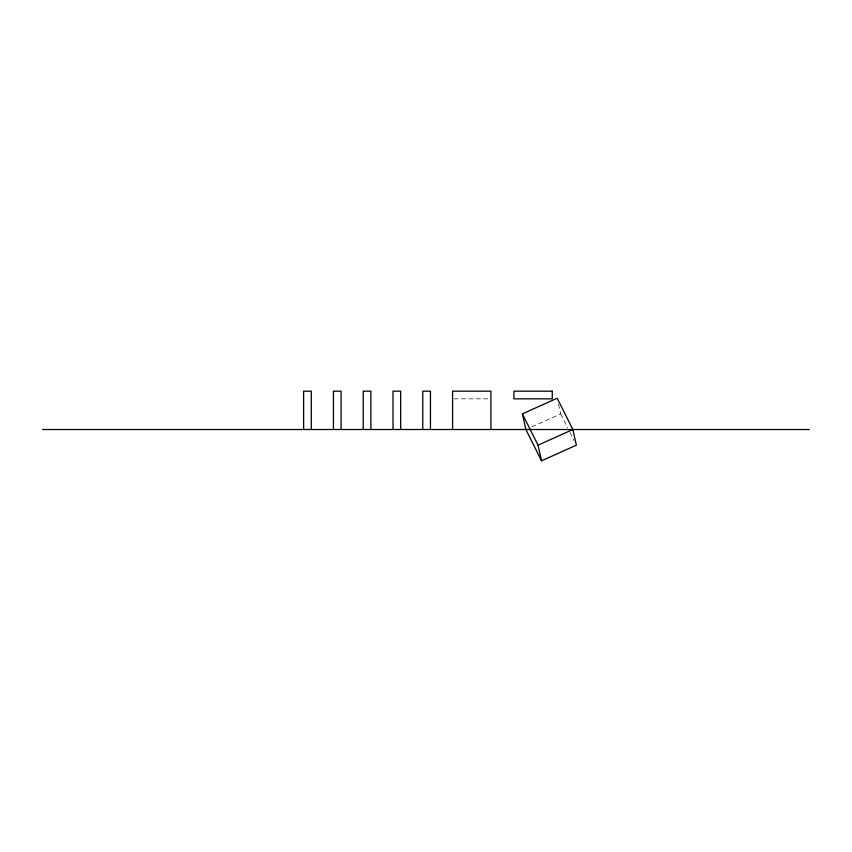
<?xml version="1.0" encoding="UTF-8"?>
<svg xmlns="http://www.w3.org/2000/svg" width="852" height="852" viewBox="0 0 852 852"><rect width="100%" height="100%" fill="white"/><g stroke="black" fill="none" stroke-linecap="round" stroke-linejoin="round"><path stroke-width="0.64" stroke-dasharray="4.26 3.19" d="M531.904 426.82L560.712 413.87L558.55 404.231M453.903 398.842L488.281 398.842M560.712 413.87L567.677 427.779M569.988 432.411L574.046 440.537"/><path stroke-width="1.28" d="M522.372 413.87L557.197 398.214L572.853 429.514L576.367 445.17L541.542 460.825L525.897 429.514L522.372 413.87L538.027 445.17L541.542 460.825M538.027 445.17L572.853 429.514M42.6 429.514L809.4 429.514M490.922 429.514L490.922 391.174L452.582 391.174L452.582 429.514M430.462 429.514L430.462 391.174L422.794 391.174L422.794 429.514M400.674 429.514L400.674 391.174L393.006 391.174L393.006 429.514M370.886 429.514L370.886 391.174L363.218 391.174L363.218 429.514M341.098 429.514L341.098 391.174L333.43 391.174L333.43 429.514M311.3 429.514L311.3 391.174L303.632 391.174L303.632 429.514M552.266 391.174L513.926 391.174L513.926 398.842L552.266 398.842L552.266 391.174"/></g></svg>
